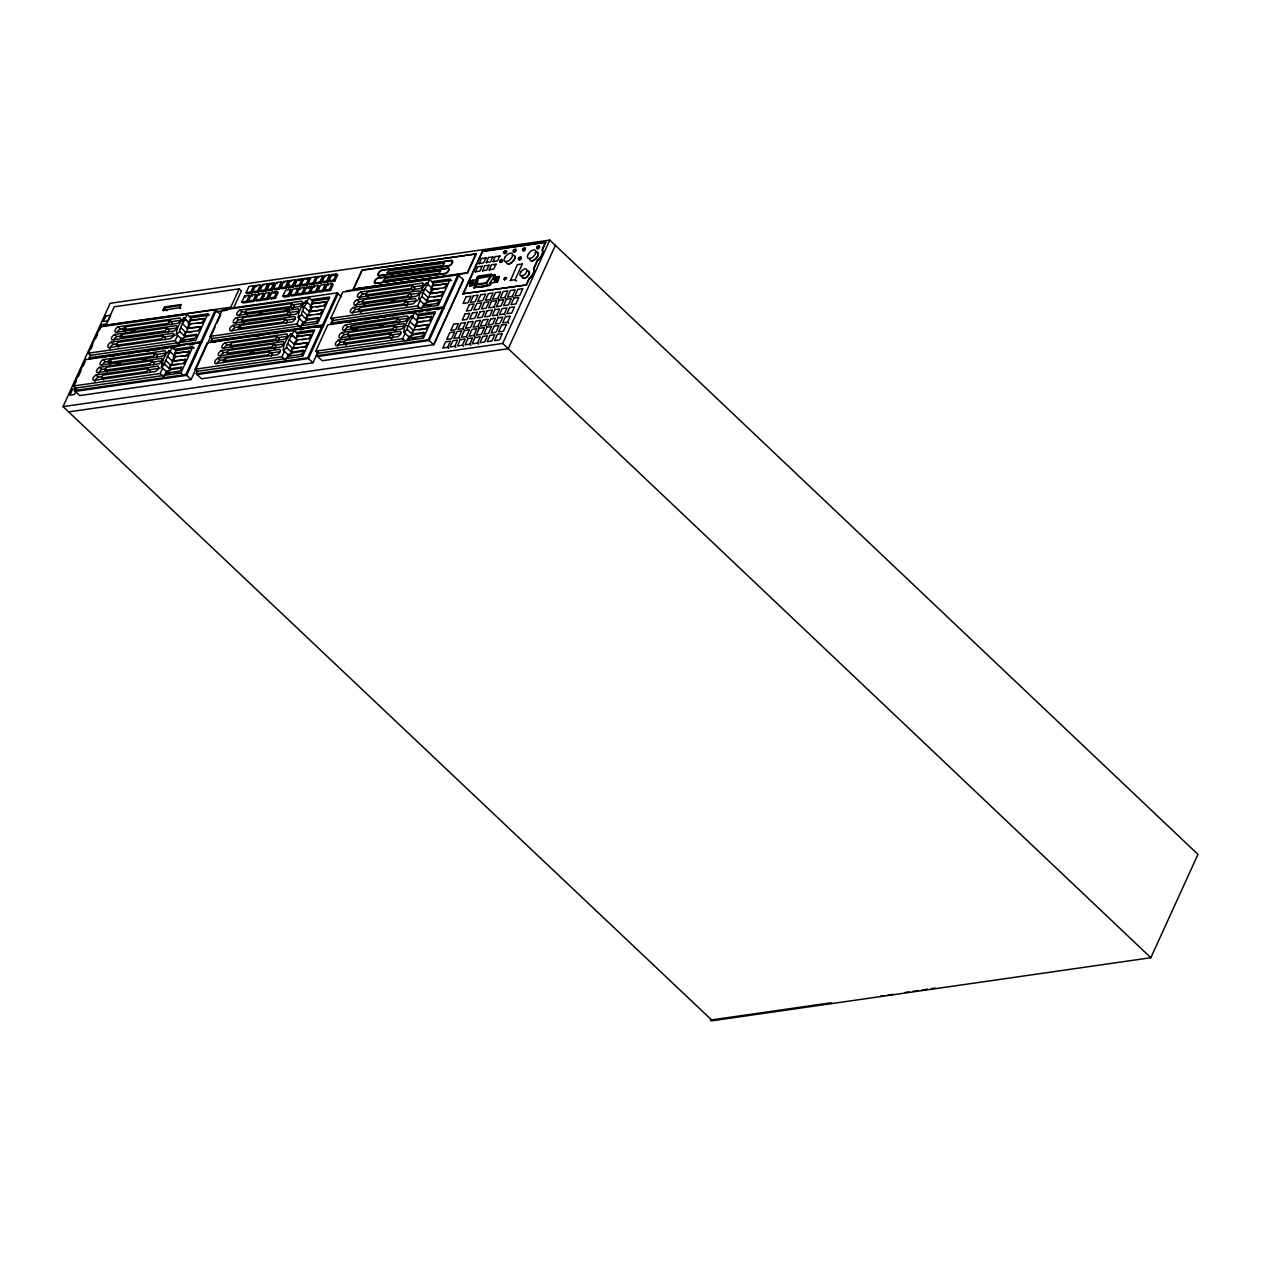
<?xml version="1.0" encoding="UTF-8"?>
<svg xmlns="http://www.w3.org/2000/svg" width="1261" height="1261" viewBox="0 0 1261 1261"><rect width="100%" height="100%" fill="white"/><g stroke="black" fill="none" stroke-linecap="round" stroke-linejoin="round"><path stroke-width="1.5" d="M506.654 278.098L504.636 279.816L504.826 278.082M475.003 285.065L486.368 283.441L488.306 285.285L476.942 286.909L475.003 285.065L477.068 277.105L478.581 276.049L491.317 274.22L494.013 276.789L489.268 283.867M477.62 277.31L475.823 284.277L486.226 282.779L491.207 275.371L478.455 276.742L477.383 283.583M161.487 367.109L164.828 364.397A7.929 4.13 -46.5 0 1 165.758 360.41L167.492 356.453A8.275 4.319 -46.5 0 1 170.55 352.134L169.053 350.526A20.728 10.813 -46.5 0 0 161.487 367.109L167.051 372.373L166.326 373.95L165.506 373.161L163.772 376.944L160.163 373.524L73.343 386.008L85.338 359.684L172.158 347.216L175.768 350.637L194.273 347.973M189.323 316.511L207.844 313.847L209.231 315.171L190.71 317.835L187.101 314.399L100.281 326.883L88.286 353.19L175.106 340.722L178.715 344.143L180.449 340.36L181.285 341.148L181.994 339.572L176.445 334.307L179.787 331.596A7.929 4.13 -46.5 0 1 180.701 327.608L182.435 323.651A8.275 4.319 -46.5 0 1 185.509 319.332L183.996 317.725A20.728 10.813 -46.5 0 0 176.43 334.307M185.178 334.732A7.929 4.13 -46.5 0 1 185.982 332.605L187.716 328.648A8.275 4.319 -46.5 0 1 188.504 327.166M283.331 350.306L286.657 347.595A7.929 4.13 -46.5 0 1 287.587 343.607L289.321 339.65A8.275 4.319 -46.5 0 1 292.379 335.331L290.881 333.724A20.728 10.813 -46.5 0 0 283.315 350.306L288.879 355.57L286.184 358.881M298.274 317.504L301.615 314.777A7.929 4.13 -46.5 0 1 302.53 310.805L304.279 306.849A8.275 4.319 -46.5 0 1 307.337 302.53L305.84 300.922A20.728 10.813 -46.5 0 0 298.274 317.504L303.838 322.769L307.18 320.058L318.97 318.355A2.916 1.513 -46.5 0 1 319.175 319.821M302.545 310.805L307.826 315.802L309.544 311.845A8.275 4.319 -46.5 0 1 311.971 308.204M403.977 332.258L407.319 329.547A7.929 4.13 -46.5 0 1 408.233 325.559L409.967 321.602A8.275 4.319 -46.5 0 1 413.025 317.283L411.527 315.676A20.728 10.813 -46.5 0 0 403.961 332.258L409.526 337.522L408.816 339.099M418.92 299.456L422.262 296.745A7.929 4.13 -46.5 0 1 423.176 292.757L424.925 288.801A8.275 4.319 -46.5 0 1 427.983 284.482L426.486 282.874A20.728 10.813 -46.5 0 0 418.92 299.456L424.484 304.721L423.759 306.297M424.2 303.255A20.728 10.813 -46.5 0 0 424.2 304.468L427.542 301.742A7.929 4.13 -46.5 0 1 428.456 297.754L430.19 293.797A8.275 4.319 -46.5 0 1 430.553 293.056M63.05 406.625L110.148 303.286L549.796 240.094L1197.95 854.375L1150.852 957.714L711.204 1020.906L711.094 1019.455L63.05 406.625L502.698 343.449L1150.852 957.714M74.084 385.866L76.196 381.232M78.466 376.251L81.082 370.498M83.179 365.911L85.07 361.749M90.792 349.187L92.636 345.136M95.568 338.705L97.649 334.165M99.43 330.24L101.999 324.597L106.681 323.935M215.095 326.962L191.12 379.577L79.727 395.576L74.446 390.579L75.565 388.104L180.89 372.972L182.278 374.296M89.894 359.29L89.058 358.487L90.508 355.303L195.849 340.171L207.844 313.847M76.606 389.917L74.509 394.504L69.844 395.182L72.634 389.05L75.755 388.609M162.984 310.174L164.466 306.927L181.285 304.5L179.803 307.747L162.984 310.174L167.555 310.427M163.82 310.963L165.301 307.716L180.244 305.572M160.163 373.524L162.606 368.165M172.158 347.216L170.156 351.583A20.728 10.813 -46.5 0 0 168.99 352.954M175.106 340.722L177.549 335.363M185.115 318.781L187.101 314.399M189.134 353.742A2.916 1.513 -46.5 0 0 189.292 351.488L175.247 353.521L175.768 350.637M204.093 320.94A2.916 1.513 -46.5 0 0 204.25 318.686L190.19 320.72L190.71 317.835M173.167 356.895A20.728 10.813 -46.5 0 1 174.333 355.523L175.247 353.521M190.19 320.72L189.276 322.721A20.728 10.813 -46.5 0 0 188.11 324.093M180.89 372.972L192.886 346.649L174.381 349.313M74.446 390.579L185.84 374.564L200.452 342.488L201.287 343.276M95.978 357.73L90.225 358.565L89.389 357.777L200.783 341.763L215.41 309.686L220.691 314.683L216.687 323.446M216.246 310.474L186.675 375.352L75.266 391.367M296.209 332.51L314.714 329.846L302.735 356.169L197.394 371.301L195.171 369.205L207.167 342.882L293.986 330.414L297.596 333.834L314.257 331.438M311.152 299.708L329.673 297.044L317.677 323.368L212.352 338.5L210.13 336.388L222.109 310.08L308.929 297.596L312.555 301.032L329.216 298.636M318.544 350.495L312.949 362.774L201.555 378.773L196.275 373.776L197.394 371.301M215.568 341.92L210.886 341.684L212.352 338.5M239.164 288.848L230.795 307.227L105.829 325.18L114.199 306.801L239.164 288.848L241.387 290.944L233.774 307.668M254.391 301.363L253.288 300.307L248.606 300.985L249.71 302.025L254.391 301.363L257.071 295.5L255.951 294.444L251.27 295.121L247.802 302.309L242.963 303.003L241.86 301.946L244.524 296.083L249.363 295.389L250.482 296.445M258.631 292.079L257.512 291.023L252.831 291.685L253.95 292.741L258.631 292.079L261.453 285.853L260.349 284.813L255.668 285.475L252.042 293.025L247.203 293.718L246.084 292.662L248.921 286.452L253.76 285.758L254.88 286.799M241.86 301.946L246.699 301.253L249.363 295.389M246.084 292.662L250.923 291.969L253.76 285.758M253.288 300.307L255.951 294.444M257.512 291.023L260.349 284.813M255.636 299.96L258.3 294.112L263.313 293.387L264.416 294.444L261.752 300.307L256.74 301.016L255.636 299.96L260.649 299.251L261.752 300.307M259.861 290.676L262.698 284.466L267.71 283.741L268.814 284.797L265.992 291.007L260.98 291.732L259.861 290.676L264.873 289.967L265.992 291.007M260.649 299.251L263.313 293.387M264.873 289.967L267.71 283.741M262.651 298.952L265.33 293.104L269.397 292.52L270.516 293.561L267.852 299.424L263.77 300.008L262.651 298.952L266.733 298.368L267.852 299.424M266.891 289.667L269.712 283.457L273.795 282.874L274.914 283.93L272.077 290.14L267.994 290.724L266.891 289.667L270.973 289.084L272.077 290.14M266.733 298.368L269.397 292.52M270.973 289.084L273.795 282.874M269.271 298.006L271.95 292.142L276.963 291.433L278.082 292.473L275.418 298.337L270.39 299.062L269.271 298.006L274.299 297.281L275.418 298.337M273.511 288.722L276.348 282.511L281.361 281.786L282.48 282.842L279.643 289.053L274.63 289.778L273.511 288.722L278.539 287.997L279.643 289.053M274.299 297.281L276.963 291.433M278.539 287.997L281.361 281.786M293.387 287.082L292.284 286.026L287.145 286.751L288.265 287.807L293.387 287.082L296.225 280.856L295.106 279.816L289.983 280.541L286.373 288.091L281.912 288.722L280.809 287.666L283.63 281.455L288.091 280.825L289.195 281.865M280.809 287.666L285.254 287.035L288.091 280.825M282.921 296.051L285.585 290.188L290.724 289.447L291.827 290.503L289.163 296.367L284.024 297.107L282.921 296.051L288.044 295.31L289.163 296.367M288.265 287.807L289.683 284.702M288.044 295.31L290.724 289.447M292.284 286.026L295.106 279.816M305.792 288.501L304.673 287.445L299.519 288.186L296.288 295.342L291.417 296.036L290.298 294.979L292.962 289.132L297.848 288.422L298.952 289.478M306.738 279.343L310.19 278.854L309.071 277.798L303.901 278.539L300.512 286.058L295.641 286.751L294.538 285.695L297.36 279.485L302.246 278.791L303.349 279.832L298.479 280.541L297.36 279.485M290.298 294.979L295.169 294.286L297.848 288.422M294.538 285.695L299.409 285.002L302.246 278.791M306.581 287.177L307.684 288.217L312.696 287.508L311.577 286.452L306.581 287.177L303.129 294.349L297.959 295.106L296.839 294.049L302.01 293.309L304.673 287.445M317.078 277.861L315.975 276.805L310.963 277.53L307.353 285.065L302.183 285.806L301.08 284.765L306.25 284.009L309.071 277.798M316.716 292.394L315.613 291.354L310.569 292.079L311.688 293.119L316.716 292.394L319.396 286.546L318.276 285.49L313.232 286.215L310.017 293.372L305.02 294.081L303.901 293.025L308.913 292.316L311.577 286.452M320.956 283.11L319.837 282.054L314.809 282.779L315.912 283.835L320.956 283.11L323.793 276.9L322.674 275.844L317.63 276.569L314.257 284.072L309.244 284.797L308.141 283.741L313.138 283.031L315.975 276.805M195.171 369.205L281.991 356.721L284.434 351.362M293.986 330.414L292 334.78A20.728 10.813 -46.5 0 0 290.818 336.151M210.13 336.388L296.934 323.919L299.393 318.56A20.728 10.813 -46.5 0 1 299.519 316.085M308.929 297.596L306.943 301.978A20.728 10.813 -46.5 0 0 305.777 303.334M315.613 291.354L318.276 285.49M319.837 282.054L322.674 275.844M311.325 336.151A2.916 1.513 -46.5 0 0 311.136 334.685L297.076 336.719L297.596 333.834M301.127 326.079L302.277 323.557L316.322 321.539L317.157 322.327M311.467 303.381L326.079 301.899L312.034 303.917L312.555 301.032M297.076 336.719L296.162 338.72L290.881 333.724M312.034 303.917L311.104 305.919A20.728 10.813 -46.5 0 0 309.938 307.29M317.835 291.023L320.515 285.175L325.165 284.497L326.284 285.553L323.604 291.417L318.954 292.079L317.835 291.023L322.501 290.361L323.604 291.417M322.075 281.739L324.897 275.529L329.562 274.851L330.681 275.907L327.844 282.117L323.179 282.795L322.075 281.739L326.725 281.077L327.844 282.117M322.501 290.361L325.165 284.497M326.725 281.077L329.562 274.851M324.755 290.03L327.434 284.166L332.1 283.504L333.203 284.56L330.54 290.424L325.874 291.086L324.755 290.03L329.42 289.368L330.54 290.424M328.995 280.746L331.832 274.535L336.482 273.858L337.601 274.914L334.764 281.124L330.114 281.802L328.995 280.746L333.661 280.068L334.764 281.124M329.42 289.368L332.1 283.504M333.661 280.068L336.482 273.858M196.275 373.776L307.668 357.761L322.296 325.685L323.115 326.473M215.899 341.211L211.218 340.974L322.611 324.96L337.239 292.883L341.4 296.824M338.074 293.671L308.504 358.55L197.11 374.564M416.855 314.462L435.36 311.814L423.381 338.121L318.04 353.269L315.817 351.157L327.813 324.834L414.633 312.365L418.242 315.786L434.903 313.39M431.798 281.66L450.319 278.996L438.324 305.32L332.999 320.452L330.776 318.355L342.771 292.032L429.575 279.564L433.201 282.984L451.706 280.32M330.524 324.187L332.936 318.923M347.327 291.638L346.491 290.834L457.885 274.835L463.496 279.784L433.926 344.679L322.201 360.741L316.921 355.728L318.04 353.269M332.368 324.44L331.548 323.651L332.999 320.452M417.296 280.226L353.222 289.132L361.939 270.027L476.264 253.887L467.563 273.006L421.158 279.674M353.506 289.384L362.206 270.28L476.264 253.887M315.817 351.157L402.637 338.673L405.08 333.314A20.728 10.813 -46.5 0 1 405.08 332.116M414.633 312.365L412.646 316.732A20.728 10.813 -46.5 0 0 411.48 318.103M330.776 318.355L417.596 305.871L420.039 300.512A20.728 10.813 -46.5 0 1 420.039 299.314M429.575 279.564L427.589 283.93A20.728 10.813 -46.5 0 0 426.423 285.301M406.83 340.833L407.981 338.311L422.025 336.293L422.861 337.081A2.916 1.513 -46.5 0 0 423.239 336.813M431.94 316.842A2.916 1.513 -46.5 0 0 431.782 316.653L417.722 318.67L418.242 315.786M421.773 308.031L422.924 305.509L436.968 303.491L437.803 304.279A2.916 1.513 -46.5 0 0 438.197 304.011M446 286.862A2.916 1.513 -46.5 0 0 446.725 283.835L432.681 285.869L433.201 282.984M417.722 318.67L416.808 320.688L418.305 322.296L424.137 321.46M430.584 289.242A20.728 10.813 -46.5 0 1 431.751 287.871L432.681 285.869M316.921 355.728L428.314 339.713L442.942 307.637L443.762 308.425M332.699 323.714L331.864 322.926L443.257 306.912L457.885 274.835M458.72 275.623L429.15 340.517L317.756 356.516M463.165 279.832L433.595 344.726L428.314 339.713M353.222 289.132L467.279 272.739L475.996 253.634M462.96 293.781L482.348 251.238L545.603 242.159L542.419 250.009A8.859 4.618 -46.5 0 1 537.47 260.869L534.081 268.325A9.757 5.091 -46.5 0 1 529.147 279.138L526.499 284.954L462.96 293.781L526.499 284.954M463.228 294.049L482.616 251.506L545.887 242.411M475.476 272.061L477.493 266.749L482.443 266.339M479.243 263.801L481.276 258.489L486.226 258.079M475.192 271.793L479.874 271.115L482.175 266.071M478.975 263.533L483.641 262.871L485.942 257.811M473.963 288.06L475.113 285.538M482.616 271.036L484.65 265.724L489.284 265.362M486.399 262.777L488.417 257.465L493.051 257.102M447.655 347.342L450.508 341.101L445.622 341.794L442.769 348.052L447.655 347.342L448.774 348.399M482.348 270.768L486.714 270.138L489 265.094M486.115 262.509L490.482 261.878L492.783 256.834M489.331 270.059L491.349 264.763L496.298 264.353M493.098 261.815L495.116 256.503L500.081 256.093M454.732 346.334L457.585 340.076L452.857 340.754L450.004 347.011L454.732 346.334L455.851 347.39M458.689 337.664L461.794 330.839L457.065 331.517L453.944 338.342L458.689 337.664L459.792 338.72M462.803 328.648L465.577 322.532L460.848 323.21L458.058 329.326L462.803 328.648L463.906 329.704M489.047 269.807L493.729 269.129L496.014 264.085M492.815 261.547L497.496 260.869L499.797 255.825M462.409 345.23L465.246 338.973L460.265 339.698L457.412 345.94L462.409 345.23L463.512 346.286M466.349 336.561L469.47 329.736L464.474 330.445L461.368 337.286L466.349 336.561L467.468 337.617M473.679 287.807L490.198 285.427L491.349 282.905L496.645 282.149A7.629 3.972 -46.5 0 0 498.063 280.178L498.347 279.674A7.629 3.972 -46.5 0 0 499.277 276.38L493.981 277.136L495.4 274.882M469.786 344.174L472.639 337.916L467.894 338.594L465.041 344.852L469.786 344.174L470.889 345.215M473.726 335.505L476.847 328.68L472.103 329.357L468.982 336.183L473.726 335.505L474.845 336.561M477.84 326.489L480.63 320.373L475.886 321.051L473.096 327.166L477.84 326.489L478.944 327.545M490.088 299.598L493.114 292.978L488.37 293.655L485.343 300.276L490.088 299.598L491.207 300.654M477.43 343.071L480.283 336.813L475.034 337.57L472.181 343.827L477.43 343.071L478.55 344.127M485.501 325.385L488.275 319.269L483.042 320.026L480.252 326.142L485.501 325.385L486.604 326.441M493.839 307.085L496.771 300.654L491.522 301.411L488.59 307.842L493.839 307.085L494.942 308.141M497.748 298.494L500.759 291.874L495.51 292.631L492.499 299.251L497.748 298.494L498.852 299.551M510.421 280.683L517.373 264.558L522.637 264.101M496.818 315.124L499.608 309.008L494.974 309.67L492.184 315.786L496.818 315.124L497.937 316.18M504.873 297.47L507.884 290.85L503.249 291.527L500.223 298.148L504.873 297.47L505.976 298.526M510.153 280.415L515.134 279.69L522.369 263.833M504.258 314.052L507.048 307.936L502.193 308.63L499.419 314.746L504.258 314.052L505.362 315.108M512.297 296.414L515.308 289.794L510.469 290.487L507.458 297.107L512.297 296.414L513.416 297.454M507.537 322.217L510.327 316.101L505.425 316.81L502.635 322.926L507.537 322.217L508.656 323.273M526.215 284.687L528.863 278.87A9.757 5.091 -46.5 0 0 533.797 268.057L537.186 260.601A8.859 4.618 -46.5 0 0 542.151 249.741L545.603 242.159M502.698 343.449L549.796 240.094M555.36 245.375L508.262 348.714L68.614 411.89M164.97 339.682L165.364 337.948L163.126 335.82L117.809 342.33L116.39 345.057L118.613 347.169M150.012 372.484L150.422 370.75L148.167 368.622L102.866 375.132L101.447 377.859L103.67 379.971M414.349 289.336L414.743 287.603L412.505 285.475L367.187 291.985L365.769 294.711L368.07 297.044M399.39 322.138L399.8 320.42L397.562 318.276L351.472 325.653L350.873 327.718L353.112 329.862L356.895 329.31M499.813 261.074L500.018 260.696A1.797 0.93 -46.5 0 1 502.398 259.734A1.797 0.93 -46.5 0 1 500.743 262.241A1.797 0.93 -46.5 0 1 500.018 260.696M518.586 258.473L518.807 258.095A1.797 0.93 -46.5 0 1 521.187 257.149A1.797 0.93 -46.5 0 1 519.532 259.64A1.797 0.93 -46.5 0 1 518.807 258.095M168.343 332.132L168.958 330.067L166.704 327.923L121.403 334.449L119.984 337.176L165.364 330.886L166.704 327.923M153.401 364.933L154 362.869L151.761 360.741L106.444 367.25L105.026 369.977L107.248 372.09M486.368 283.441L492.058 274.945L491.317 274.22M171.433 324.834L172.268 322.453L170.03 320.326L124.713 326.835L123.294 329.562L125.58 331.895M156.49 357.635L157.326 355.255L155.071 353.127L109.77 359.637L108.351 362.364L110.637 364.697M286.373 323.51L287.193 321.145L284.954 319.001L239.637 325.527L238.219 328.254L283.599 321.965L284.97 319.033M271.414 356.327L272.25 353.947L270.012 351.819L224.694 358.329L223.276 361.056L268.656 354.782L270.027 351.851M414.144 289.667L413.387 290.534L411.149 288.438L365.848 294.948M399.201 322.469L398.492 323.305L396.206 321.24L350.889 327.75M470.448 281.644A1.797 0.93 -46.5 0 1 472.828 280.699A1.797 0.93 -46.5 0 1 471.157 283.189A1.797 0.93 -46.5 0 1 470.448 281.644L470.731 281.282M504.022 251.759A1.797 0.93 -46.5 0 1 506.402 250.813A1.797 0.93 -46.5 0 1 504.747 253.303A1.797 0.93 -46.5 0 1 504.022 251.759L504.305 251.38M513.463 250.387A1.797 0.93 -46.5 0 1 515.844 249.442A1.797 0.93 -46.5 0 1 514.189 251.932A1.797 0.93 -46.5 0 1 513.463 250.387L513.747 250.025M493.839 278.177A1.797 0.93 -46.5 0 1 496.219 277.231A1.797 0.93 -46.5 0 1 494.548 279.721A1.797 0.93 -46.5 0 1 493.839 278.177L494.123 277.814M522.937 249.016A1.797 0.93 -46.5 0 1 525.317 248.07A1.797 0.93 -46.5 0 1 523.662 250.561A1.797 0.93 -46.5 0 1 522.937 249.016L523.22 248.638M504.368 279.548C509.192 277.877 503.123 275.686 504.432 279.721M536.965 246.951A1.797 0.93 -46.5 0 1 539.345 246.005A1.797 0.93 -46.5 0 1 537.69 248.496A1.797 0.93 -46.5 0 1 536.965 246.951L537.249 246.589M293.025 308.299L294.097 305.651L291.858 303.507L246.541 310.033L245.123 312.76L247.424 315.092M289.715 315.912L290.787 313.264L288.548 311.12L243.231 317.63L241.813 320.373L244.098 322.706M278.082 341.101L279.154 338.452L276.916 336.324L231.598 342.834L230.18 345.561L232.465 347.894M274.772 348.714L275.844 346.066L273.59 343.938L228.273 350.448L226.854 353.175L272.25 346.885L273.621 343.969M406.767 305.761L407.839 303.097L405.601 300.969L360.283 307.479L358.865 310.206L361.166 312.539M391.824 338.563L392.896 335.915L390.658 333.771L345.341 340.281L343.922 343.024L346.208 345.356M241.876 320.593L287.193 314.084L288.548 311.12M230.243 345.798L275.56 339.288L276.916 336.324M411.212 288.391L412.52 285.506M396.269 321.192L397.562 318.276M347.579 335.363L392.896 328.853L394.267 325.921L348.934 332.4L347.516 335.127L349.801 337.459M343.985 343.244L389.302 336.734L390.674 333.802M181.994 339.572L185.335 336.86L197.142 335.158A2.916 1.513 -46.5 0 1 197.315 335.347M167.051 372.373L170.393 369.662L182.183 367.96L181.348 367.172L169.557 368.874A7.929 4.13 -46.5 0 1 170.471 364.886L183.791 363.578A2.916 1.513 -46.5 0 0 185.603 359.606L172.205 360.93A8.275 4.319 -46.5 0 1 175.279 356.611L187.479 355.46L181.663 356.311M303.554 322.501L306.896 319.79A7.929 4.13 -46.5 0 1 306.864 318.907M288.879 355.57L292.221 352.859L304.011 351.157A2.916 1.513 -46.5 0 1 304.216 352.623M424.484 304.721L427.826 302.01L439.616 300.307L438.781 299.519L426.99 301.221A7.929 4.13 -46.5 0 1 427.905 297.233L441.208 295.925M409.526 337.522L412.867 334.811L424.658 333.125L423.822 332.321L412.032 334.023A7.929 4.13 -46.5 0 1 412.962 330.035L426.265 328.727M245.201 312.98L290.503 306.47L291.858 303.507M287.193 314.084L289.415 316.196M275.56 339.288L277.783 341.384M362.522 302.561L407.839 296.036L409.21 293.119L363.877 299.598L362.459 302.325L364.744 304.658M358.944 310.442L404.245 303.933L405.601 300.969M392.896 328.853C395.008 334.496 398.965 326.378 394.267 325.921M389.302 336.734L391.525 338.831M478.739 278.366L491.916 276.017L490.797 274.961M118.093 326.851L116.453 328.096A3.578 1.86 -46.5 0 0 114.972 331.344L115.634 332.258L177.549 323.352L179.204 322.107A3.578 1.86 -46.5 0 0 180.686 318.86L180.024 317.945L118.093 326.851L120.315 328.963L126.132 328.128M120.315 328.963L118.676 330.209A3.578 1.86 -46.5 0 0 117.289 332.447M114.546 334.512L112.891 335.757A3.578 1.86 -46.5 0 0 111.409 339.004L112.071 339.918L174.002 331.012L175.657 329.767A3.578 1.86 -46.5 0 0 177.139 326.52L176.461 325.606L114.546 334.512L116.769 336.608L122.569 335.773M116.769 336.608L115.114 337.853A3.578 1.86 -46.5 0 0 113.726 340.107M110.952 342.188L109.297 343.449A3.578 1.86 -46.5 0 0 107.816 346.696L108.478 347.61L170.408 338.705L172.048 337.459A3.578 1.86 -46.5 0 0 173.529 334.212L172.867 333.298L110.952 342.188L113.175 344.3L117.037 343.749M113.175 344.3L111.52 345.546A3.578 1.86 -46.5 0 0 110.038 348.793M103.15 359.653L101.495 360.898A3.578 1.86 -46.5 0 0 100.013 364.145L100.691 365.059L162.606 356.169L164.261 354.924A3.578 1.86 -46.5 0 0 165.743 351.661L165.065 350.747L103.15 359.653L105.372 361.765L111.173 360.93M105.372 361.765L103.717 363.01A3.578 1.86 -46.5 0 0 102.33 365.264M99.587 367.314L97.932 368.559A3.578 1.86 -46.5 0 0 96.451 371.806L97.129 372.72L159.044 363.814L160.699 362.569A3.578 1.86 -46.5 0 0 162.18 359.322L161.518 358.408L99.587 367.314L101.81 369.426L105.688 368.858M101.81 369.426L100.155 370.671A3.578 1.86 -46.5 0 0 98.673 373.918M95.994 375.006L94.339 376.251A3.578 1.86 -46.5 0 0 92.857 379.498L93.535 380.412L155.45 371.506L157.105 370.261A3.578 1.86 -46.5 0 0 158.587 367.014L157.924 366.1L95.994 375.006L98.216 377.102L102.094 376.55M98.216 377.102L96.561 378.347A3.578 1.86 -46.5 0 0 95.395 380.034M239.937 310.048L238.282 311.294A3.578 1.86 -46.5 0 0 236.8 314.541L237.462 315.455L299.393 306.549L301.048 305.304A3.578 1.86 -46.5 0 0 302.53 302.057L301.852 301.143L239.937 310.048L242.159 312.145L246.021 311.593M242.159 312.145L240.504 313.406A3.578 1.86 -46.5 0 0 239.117 315.644M236.374 317.709L234.719 318.954A3.578 1.86 -46.5 0 0 233.238 322.201L233.916 323.115L295.831 314.21L297.486 312.964A3.578 1.86 -46.5 0 0 298.967 309.717L298.29 308.803L236.374 317.709L238.597 319.805L242.475 319.254M238.597 319.805L236.942 321.051A3.578 1.86 -46.5 0 0 235.555 323.305M232.781 325.385L231.126 326.631A3.578 1.86 -46.5 0 0 229.644 329.893L230.322 330.808L292.237 321.902L293.892 320.657A3.578 1.86 -46.5 0 0 295.373 317.409L294.696 316.495L232.781 325.385L235.003 327.497L240.804 326.662M235.003 327.497L233.348 328.743A3.578 1.86 -46.5 0 0 231.961 330.997M224.978 342.85L223.323 344.095A3.578 1.86 -46.5 0 0 221.841 347.342L222.519 348.257L284.434 339.367L286.089 338.106A3.578 1.86 -46.5 0 0 287.571 334.859L286.909 333.944L224.978 342.85L227.201 344.962L231.078 344.395M227.201 344.962L225.546 346.208A3.578 1.86 -46.5 0 0 224.159 348.462M221.416 350.511L219.777 351.756A3.578 1.86 -46.5 0 0 218.295 355.003L218.957 355.917L280.888 347.011L282.527 345.766A3.578 1.86 -46.5 0 0 284.009 342.519L283.347 341.605L221.416 350.511L223.654 352.623L227.516 352.055M223.654 352.623L221.999 353.868A3.578 1.86 -46.5 0 0 220.612 356.106M217.822 358.203L216.183 359.448A3.578 1.86 -46.5 0 0 214.701 362.695L215.363 363.609L277.278 354.704L278.933 353.458A3.578 1.86 -46.5 0 0 280.415 350.211L279.753 349.297L217.822 358.203L220.044 360.299L225.861 359.464M220.044 360.299L218.405 361.544A3.578 1.86 -46.5 0 0 217.018 363.798M360.583 292L358.928 293.246A3.578 1.86 -46.5 0 0 357.446 296.493L358.108 297.407L420.039 288.517L421.694 287.272A3.578 1.86 -46.5 0 0 423.176 284.009L422.498 283.094L360.583 292L362.805 294.112L366.667 293.545M362.805 294.112L361.15 295.358A3.578 1.86 -46.5 0 0 359.653 298.132M357.021 299.661L355.366 300.906A3.578 1.86 -46.5 0 0 353.884 304.153L354.562 305.067L416.477 296.162L418.132 294.916A3.578 1.86 -46.5 0 0 419.614 291.669L418.936 290.755L357.021 299.661L359.243 301.773L363.121 301.206M359.243 301.773L357.588 303.018A3.578 1.86 -46.5 0 0 356.106 305.792M353.427 307.353L351.772 308.598A3.578 1.86 -46.5 0 0 350.29 311.845L350.968 312.76L412.883 303.854L414.538 302.608A3.578 1.86 -46.5 0 0 416.02 299.361L415.342 298.447L353.427 307.353L355.649 309.449L359.511 308.898M355.649 309.449L353.994 310.695A3.578 1.86 -46.5 0 0 352.513 313.485M345.624 324.802L343.969 326.047A3.578 1.86 -46.5 0 0 342.488 329.294L343.165 330.209L405.08 321.319L406.736 320.073A3.578 1.86 -46.5 0 0 408.217 316.826L407.555 315.912L345.624 324.802L347.847 326.914L351.724 326.363M347.847 326.914L346.192 328.159A3.578 1.86 -46.5 0 0 344.71 330.934M342.078 332.463L340.423 333.708A3.578 1.86 -46.5 0 0 338.941 336.955L339.603 337.869L401.534 328.979L403.173 327.734A3.578 1.86 -46.5 0 0 404.655 324.471L403.993 323.573L342.078 332.463L344.3 334.575L348.162 334.023M344.3 334.575L342.645 335.82A3.578 1.86 -46.5 0 0 341.148 338.594M338.468 340.155L336.829 341.4A3.578 1.86 -46.5 0 0 335.347 344.647L336.009 345.561L397.924 336.655L399.579 335.41A3.578 1.86 -46.5 0 0 401.061 332.163L400.399 331.249L338.468 340.155L340.691 342.267L344.568 341.699M340.691 342.267L339.051 343.512A3.578 1.86 -46.5 0 0 337.554 346.286M272.187 284.308L274.914 283.93M337.601 274.914L332.936 275.592L331.832 274.535M381.862 270.232L451.312 260.554A3.357 1.75 -46.5 0 1 452.415 262.918A3.357 1.75 -46.5 0 1 448.853 265.961L379.388 275.639A3.357 1.75 -46.5 0 1 378.284 273.274A3.357 1.75 -46.5 0 1 381.862 270.232L451.312 260.554M379.388 275.639L448.569 265.693A3.357 1.75 -46.5 0 0 452.147 262.651A3.357 1.75 -46.5 0 0 451.044 260.286M378.205 277.956L447.655 268.278A3.357 1.75 -46.5 0 1 448.758 270.642A3.357 1.75 -46.5 0 1 445.196 273.684L375.731 283.362A3.357 1.75 -46.5 0 1 374.627 280.998A3.357 1.75 -46.5 0 1 378.205 277.956L378.473 278.224A3.357 1.75 -46.5 0 0 374.911 281.266A3.357 1.75 -46.5 0 0 376.014 283.63M278.082 292.473L273.054 293.198L271.95 292.142M380.396 277.94L447.655 268.278M375.731 283.362L444.912 273.416A3.357 1.75 -46.5 0 0 448.49 270.39A3.357 1.75 -46.5 0 0 447.387 268.01M104.017 325.685L215.41 309.686M337.239 292.883L225.845 308.882L226.681 309.67M215.71 311.83L227.248 310.159M489.631 275.402L495.132 274.614M168.706 321.996L180.307 320.341M413.119 286.877L424.721 285.207L422.498 283.094M292.473 304.926L304.074 303.255M189.639 320.184L204.235 318.702M432.113 285.333L446.725 283.851M123.357 329.799L168.675 323.273L170.046 320.357M469.817 286.294L469.533 286.042A7.629 3.972 -46.5 0 1 469.849 284.229L470.022 283.741A7.629 3.972 -46.5 0 1 472.166 280.273L477.462 279.516M131.254 331.091L135.022 330.54M258.741 313.469L262.524 312.917M285.175 309.67L288.958 309.118M196.606 323.494L202.438 322.658L190.222 323.809A8.275 4.319 -46.5 0 0 187.164 328.128L200.546 326.804A2.916 1.513 -46.5 0 1 200.594 328.648M445.669 287.224A2.916 1.513 -46.5 0 1 444.912 287.823L432.696 288.958A8.275 4.319 -46.5 0 0 429.638 293.277L443.021 291.953L430.19 293.797L424.925 288.801M439.08 288.659L433.264 289.494A8.275 4.319 -46.5 0 0 431.215 291.953M503.99 279.122L505.756 278.87M304.279 306.849L309.544 311.845L322.375 310.001L308.992 311.325A8.275 4.319 -46.5 0 1 312.066 307.006L324.266 305.856A2.916 1.513 -46.5 0 0 324.644 305.588M316.495 306.975L320.389 306.423M167.082 329.389L176.745 327.986M409.557 294.538L421.158 292.867M469.533 286.042L474.83 285.27M288.911 312.586L298.589 311.183M200.546 326.804L187.716 328.648L182.435 323.651M481.308 287.004L484.981 286.483M391.178 300.859L394.961 300.323M199.837 329.815A2.916 1.513 -46.5 0 1 198.734 330.776L185.43 332.084A7.929 4.13 -46.5 0 0 184.516 336.056L196.306 334.37L197.142 335.158M187.81 332.337L193.264 331.564M320.956 313.705A2.916 1.513 -46.5 0 1 320.562 313.973L307.258 315.282A7.929 4.13 -46.5 0 0 306.344 319.254L318.135 317.567L318.97 318.355M433.926 296.966L439.395 296.193M307.826 315.802L311.467 315.282M316.921 314.493L320.562 313.973M163.473 337.065L175.09 335.41L172.867 333.298M405.963 302.23L417.564 300.559M285.317 320.262L294.995 318.875M116.453 345.293L161.771 338.768L163.126 335.82M180.449 340.36L194.493 338.342A2.916 1.513 -46.5 0 0 196.306 334.37M181.285 341.148L184.8 340.643M190.064 339.887L193.563 339.382M427.274 305.792L430.789 305.288M89.058 358.487L200.452 342.488M331.548 323.651L442.942 307.637M99.824 357.178L113.269 355.255M117.115 354.704L140.16 351.393M144.006 350.842L157.452 348.903M161.282 348.351L184.327 345.041M188.173 344.489L201.618 342.551L200.783 341.763M336.545 323.163L359.59 319.853M363.436 319.301L376.881 317.362M380.712 316.81L403.772 313.5M407.602 312.949L421.048 311.026M424.894 310.458L444.093 307.7L443.257 306.912M210.886 341.684L322.296 325.685M101.416 357.62L105.262 357.068M111.015 356.248L114.861 355.697M128.307 353.758L132.153 353.206M145.598 351.283L149.428 350.731M155.198 349.896L159.044 349.344M162.874 348.793L166.72 348.241M172.473 347.421L176.319 346.87M189.765 344.931L193.611 344.379M219.745 340.659L223.575 340.107M227.421 339.556L233.19 338.72M237.021 338.169L240.867 337.617M244.713 337.065L250.466 336.246M254.312 335.694L285.033 331.265M288.879 330.713L302.325 328.79M306.171 328.238L321.523 326.032M347.737 322.233L351.583 321.681M365.028 319.742L368.858 319.191M374.627 318.371L378.473 317.819M382.304 317.252L386.15 316.7M391.919 315.88L395.749 315.329M409.195 313.39L413.041 312.838M418.794 312.019L422.64 311.467M426.486 310.915L430.332 310.364M436.085 309.528L439.931 308.977M255.904 336.135L259.75 335.584M273.18 333.645L277.026 333.093M300.071 329.783L303.917 329.231M317.362 327.293L321.208 326.741M153.747 354.814L165.364 353.143M398.161 319.679L409.778 318.008M277.515 337.727L287.193 336.34M108.414 362.601L153.732 356.091L155.103 353.159M174.696 352.985L189.292 351.504M417.17 318.15L431.766 316.653M296.524 336.183L311.12 334.701M116.296 363.893L120.079 363.341M142.729 360.094L146.512 359.543M379.545 326.063L383.328 325.511M430.71 320.026A2.916 1.513 -46.5 0 1 429.969 320.625L417.754 321.76A8.275 4.319 -46.5 0 0 414.696 326.079L428.078 324.771L415.247 326.615L409.967 321.602M310.71 337.333A2.916 1.513 -46.5 0 1 309.308 338.673L297.107 339.808A8.275 4.319 -46.5 0 0 294.049 344.127L307.432 342.803A2.916 1.513 -46.5 0 1 307.274 345.057M301.552 339.776L305.43 339.225M152.124 362.191L163.741 360.52L161.518 358.408M394.598 327.34L406.215 325.669M273.952 345.388L283.63 344.001M105.104 370.214L150.406 363.688L151.777 360.772M185.588 359.606L172.773 361.45L167.492 356.453M307.432 342.803L294.601 344.647L289.321 339.65M249.914 352.528L253.697 351.977M172.852 365.154L178.321 364.366M301.978 347.295L305.619 346.775L292.316 348.083A7.929 4.13 -46.5 0 0 291.386 352.071L303.176 350.369L304.011 351.157M418.983 329.783L424.437 328.995M298.337 347.815L292.867 348.603L287.587 343.607M148.53 369.883L160.147 368.212M391.005 335.032L400.683 333.645M270.358 353.08L280.037 351.677M101.511 378.095L146.828 371.585L148.199 368.653M165.506 373.161L179.551 371.144A2.916 1.513 -46.5 0 0 181.363 367.172M287.335 356.359L301.379 354.341L302.214 355.129M166.326 373.95L169.841 373.445M175.106 372.689L178.621 372.184M412.315 338.594L415.831 338.09M710.369 1020.117L830.92 1002.779L831.756 1003.583M905.24 992.407L908.992 991.871M912.728 991.319L918.339 990.515M922.075 989.98L927.686 989.176M931.422 988.64L935.158 988.104M880.667 996.143L884.245 995.623M887.839 995.118L893.214 994.346M515.134 279.69L516.521 281.014M496.645 282.149L496.929 282.401A7.629 3.972 -46.5 0 0 498.331 280.446M478.455 276.742L479.558 277.798M426.486 282.874L433.264 289.494L431.751 287.871M423.192 292.757L428.472 297.754M422.262 296.745L427.826 302.01M409.195 293.088C413.844 293.687 410.093 301.458 407.839 296.036M417.596 305.871L419.818 307.983M404.245 303.933L406.468 306.029M411.527 315.676L418.305 322.296M408.233 325.559L413.513 330.555L415.247 326.615A8.275 4.319 -46.5 0 1 415.61 325.874M407.319 329.547L412.867 334.811M402.637 338.673L404.86 340.785M324.897 275.529L326.016 276.585M327.434 284.166L328.538 285.222M317.63 276.569L318.749 277.625M313.138 283.031L314.257 284.072M313.232 286.215L314.352 287.272M303.901 278.539L305.02 279.595M306.25 284.009L307.353 285.065M308.913 292.316L310.017 293.372M299.409 285.002L300.512 286.058M299.519 288.186L300.622 289.242M289.983 280.541L291.102 281.597M302.01 293.309L303.129 294.349M305.84 300.922L312.05 307.006M283.63 281.455L284.75 282.511M295.169 294.286L296.288 295.342M285.254 287.035L286.373 288.091M322.611 324.96L323.446 325.748M276.348 282.511L277.452 283.552M269.712 283.457L270.831 284.513M301.615 314.777L307.18 320.058M290.503 306.47L292.725 308.582M262.698 284.466L263.817 285.522M302.277 323.557L303.113 324.345M296.934 323.919L300.559 327.34M255.668 285.475L256.771 286.531M258.3 294.112L259.419 295.169M250.923 291.969L252.042 293.025M251.27 295.121L252.389 296.177M292.379 335.331L297.659 340.344A8.275 4.319 -46.5 0 0 294.601 344.647L292.867 348.603A7.929 4.13 -46.5 0 0 292.253 350.038M244.524 296.083L245.643 297.139M307.668 357.761L312.949 362.774M246.699 301.253L247.802 302.309M286.657 347.595L292.221 352.859M272.25 346.885L274.472 348.998M281.991 356.721L285.601 360.142M179.803 307.747L180.638 308.535M183.996 317.725L190.774 324.329L185.509 319.332M164.466 306.927L165.301 307.716M180.701 327.608L185.982 332.605M179.787 331.596L185.335 336.86M169.053 350.526L175.831 357.147L174.333 355.523M185.84 374.564L191.12 379.577M165.758 360.41L171.039 365.406L172.773 361.45A8.275 4.319 -46.5 0 1 174.585 358.502M164.828 364.397L170.393 369.662M88.286 353.19L90.508 355.303M73.343 386.008L75.565 388.104M413.025 331.643A7.929 4.13 -46.5 0 0 412.599 334.543L409.258 337.27A20.728 10.813 -46.5 0 1 409.258 336.056M431.215 316.117A2.916 1.513 -46.5 0 1 429.402 320.105M438.781 299.519A2.916 1.513 -46.5 0 1 436.968 303.491M416.272 324.755A8.275 4.319 -46.5 0 1 416.792 324.014M417.359 323.305A8.275 4.319 -46.5 0 1 417.99 322.627M423.838 332.321A2.916 1.513 -46.5 0 1 422.025 336.293M422.608 291.039A20.728 10.813 -46.5 0 1 423.412 289.589M439.459 302.545A2.916 1.513 -46.5 0 1 438.907 303.334M431.829 318.497A2.916 1.513 -46.5 0 1 431.057 319.663M427.526 324.235A2.916 1.513 -46.5 0 1 425.714 328.207M443.037 291.953A2.916 1.513 -46.5 0 1 443.305 292.41M443.226 293.419A2.916 1.513 -46.5 0 1 442.611 294.601M441.965 295.326A2.916 1.513 -46.5 0 1 441.602 295.657M424.248 335.757A2.916 1.513 -46.5 0 1 423.948 336.135M446.173 283.315A2.916 1.513 -46.5 0 1 444.361 287.287M442.469 291.433A2.916 1.513 -46.5 0 1 440.656 295.405M428.125 326.615A2.916 1.513 -46.5 0 1 427.668 327.403M427.022 328.144A2.916 1.513 -46.5 0 1 426.644 328.459M318.135 317.551A2.916 1.513 -46.5 0 1 316.322 321.539M306.943 318.261A7.929 4.13 -46.5 0 1 307.101 317.583M302.766 307.637A20.728 10.813 -46.5 0 1 303.68 306.187M321.823 309.465A2.916 1.513 -46.5 0 1 320.01 313.453M291.906 352.024A7.929 4.13 -46.5 0 0 291.953 352.591L288.611 355.303A20.728 10.813 -46.5 0 1 288.611 354.105M306.88 342.267A2.916 1.513 -46.5 0 1 305.067 346.255M307.022 345.435A2.916 1.513 -46.5 0 1 306.376 346.176M303.302 354.183A2.916 1.513 -46.5 0 1 302.593 354.861M322.233 312.239A2.916 1.513 -46.5 0 1 321.319 313.374M303.192 350.369A2.916 1.513 -46.5 0 1 301.379 354.341M325.527 301.363A2.916 1.513 -46.5 0 1 323.714 305.335M325.921 304.137A2.916 1.513 -46.5 0 1 325.669 304.531M310.569 334.165A2.916 1.513 -46.5 0 1 308.756 338.137M521.36 258.379A1.797 0.93 -46.5 0 1 519.453 259.987M515.087 257.023A5.391 2.806 -46.5 0 1 513.259 261.326M512.265 262.335A5.391 2.806 -46.5 0 1 508.12 264.116M514.362 255.699A5.391 2.806 -46.5 0 1 514.851 256.251M534.948 252.673A5.391 2.806 -46.5 0 1 538.321 254.864M537.99 255.951A5.391 2.806 -46.5 0 1 531.417 260.995M516.143 250.309A1.797 0.93 -46.5 0 1 514.11 252.295M497.543 279.706A2.238 1.166 -46.5 0 1 496.929 280.636M496.046 281.376A2.238 1.166 -46.5 0 1 494.501 281.597M527.855 270.942A4.492 2.333 -46.5 0 1 528.627 274.457A4.492 2.333 -46.5 0 1 524.009 278.177A4.492 2.333 -46.5 0 1 522.432 275.308M528.769 271.383A4.492 2.333 -46.5 0 1 528.06 275.97A4.492 2.333 -46.5 0 1 523.126 278.287M525.285 249.678A1.797 0.93 -46.5 0 1 523.583 250.923M502.587 260.98A1.797 0.93 -46.5 0 1 500.68 262.587M539.661 246.872A1.797 0.93 -46.5 0 1 537.627 248.858M506.717 251.664A1.797 0.93 -46.5 0 1 504.684 253.666M535.72 252.09A5.391 2.806 -46.5 0 1 538.053 254.596L537.706 255.684A5.391 2.806 -46.5 0 1 532.583 260.57A5.391 2.806 -46.5 0 1 529.746 258.174M512.423 255.211A5.391 2.806 -46.5 0 1 514.551 258.442A5.391 2.806 -46.5 0 1 509.444 263.628A5.391 2.806 -46.5 0 1 506.433 261.311M474.766 283.82A2.238 1.166 -46.5 0 1 474.341 284.229M185.052 359.086A2.916 1.513 -46.5 0 1 183.223 363.058M185.02 336.009A7.929 4.13 -46.5 0 0 185.068 336.592L181.726 339.304A20.728 10.813 -46.5 0 1 181.726 338.106M199.995 326.268A2.916 1.513 -46.5 0 1 198.182 330.256M197.346 336.624A2.916 1.513 -46.5 0 1 196.984 337.396M182.861 321.555A20.728 10.813 -46.5 0 1 185.115 318.765M203.699 318.166A2.916 1.513 -46.5 0 1 201.87 322.138M188.74 350.968A2.916 1.513 -46.5 0 1 186.927 354.94M182.246 369.804A2.916 1.513 -46.5 0 1 182.041 370.198M189.26 326.063A8.275 4.319 -46.5 0 1 189.844 325.354M163 364.366A20.728 10.813 -46.5 0 1 163.378 362.995M203.525 321.713A2.916 1.513 -46.5 0 1 203.194 322.059M170.077 368.827A7.929 4.13 -46.5 0 0 170.109 369.394L166.767 372.105A20.728 10.813 -46.5 0 1 166.783 370.907M170.219 367.534A7.929 4.13 -46.5 0 1 170.85 365.769M188.583 354.514A2.916 1.513 -46.5 0 1 188.236 354.877M95.079 381.61A3.578 1.86 -46.5 0 1 95.174 380.601M379.671 275.907A3.357 1.75 -46.5 0 1 378.426 273.889A3.357 1.75 -46.5 0 1 381.484 270.674M496.298 278.082A1.797 0.93 -46.5 0 1 497.275 279.122A1.797 0.93 -46.5 0 1 495.21 280.888A1.797 0.93 -46.5 0 1 494.942 279.233M472.528 281.739A1.797 0.93 -46.5 0 1 473.978 282.243A1.797 0.93 -46.5 0 1 472.15 284.292A1.797 0.93 -46.5 0 1 471.346 283.079M383.423 280.651L439.096 273.322L440.814 270.831L385.125 278.429L383.423 280.651M387.08 272.928L442.753 265.582L444.455 263.108L388.782 270.705L387.08 272.928M535.83 252.484L535.484 253.587A5.391 2.806 -46.5 0 1 529.841 258.584A5.391 2.806 -46.5 0 1 527.855 254.974L528.469 253.839A5.391 2.806 -46.5 0 1 533.498 249.977A5.391 2.806 -46.5 0 1 535.83 252.484M105.987 315.865L103.434 321.46L108.099 320.798L110.653 315.203L105.987 315.865M449.83 332.557L446.709 339.382L451.611 338.689L454.717 331.848L449.83 332.557M453.613 324.25L450.823 330.366L455.71 329.673L458.5 323.541L453.613 324.25M466.097 296.855L463.086 303.475L467.973 302.782L470.983 296.162L466.097 296.855M465.057 313.973L462.267 320.089L467.011 319.411L469.786 313.295L465.057 313.973M469.328 304.595L466.397 311.026L471.141 310.348L474.073 303.917L469.328 304.595M473.332 295.815L470.321 302.435L475.05 301.757L478.061 295.137L473.332 295.815M468.257 322.138L465.467 328.27L470.463 327.545L473.253 321.429L468.257 322.138M472.465 312.917L469.691 319.017L474.672 318.308L477.462 312.192L472.465 312.917M476.753 303.538L473.821 309.954L478.802 309.244L481.734 302.813L476.753 303.538M480.74 294.759L477.73 301.379L482.711 300.654L485.737 294.034L480.74 294.759M480.094 311.814L477.304 317.93L482.049 317.252L484.839 311.136L480.094 311.814M484.366 302.435L481.434 308.866L486.179 308.188L489.11 301.757L484.366 302.435M479.243 328.333L476.138 335.158L481.387 334.401L484.492 327.576L479.243 328.333M487.25 310.789L484.46 316.905L489.709 316.148L492.484 310.033L487.25 310.789M482.758 336.451L479.921 342.708L484.555 342.046L487.408 335.789L482.758 336.451M486.982 327.214L483.861 334.055L488.511 333.377L491.617 326.552L486.982 327.214M490.765 318.907L487.975 325.023L492.61 324.361L495.4 318.245L490.765 318.907M499.246 300.291L496.314 306.722L500.948 306.06L503.88 299.629L499.246 300.291M489.993 335.41L487.14 341.668L491.979 340.974L494.832 334.717L489.993 335.41M494.202 326.173L491.096 333.014L495.936 332.305L499.041 325.48L494.202 326.173M497.985 317.867L495.21 323.982L500.05 323.289L502.84 317.173L497.985 317.867M506.481 299.251L503.549 305.682L508.388 304.989L511.32 298.558L506.481 299.251M497.417 334.354L494.58 340.612L499.482 339.903L502.335 333.645L497.417 334.354M501.642 325.117L498.521 331.942L503.438 331.233L506.544 324.408L501.642 325.117M509.633 307.574L506.843 313.674L511.761 312.98L514.535 306.864L509.633 307.574M513.905 298.195L510.973 304.626L515.875 303.917L518.807 297.486L513.905 298.195M517.908 289.415L514.882 296.036L519.8 295.326L522.811 288.706L517.908 289.415M520.683 272.25L520.21 273.196A4.492 2.333 -46.5 0 0 523.567 275.371A4.492 2.333 -46.5 0 0 526.594 269.271A4.492 2.333 -46.5 0 0 520.683 272.25M505.157 256.976L504.558 258.111A5.391 2.806 -46.5 0 0 508.325 261.011A5.391 2.806 -46.5 0 0 512.218 253.666A5.391 2.806 -46.5 0 0 505.157 256.976"/></g></svg>
